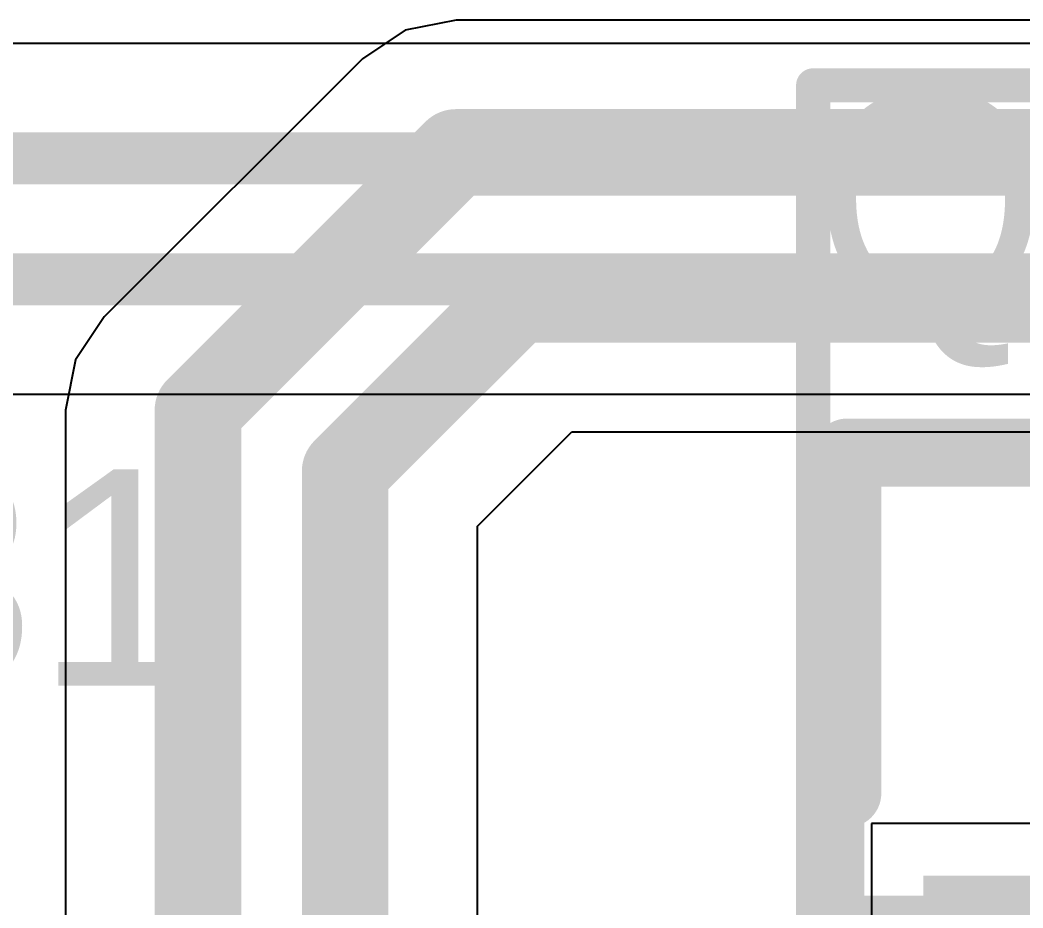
# Model space of a CAD drawing. Header units: inches. Extents: x -13 to 356, y -4 to 120.
# Drawn here: x 3.477 to 6.419, y 14.492 to 17.098 of the extents above; entities that cross this region are included whole.
import ezdxf

# ---------------------------------------------------------------- set-up
doc = ezdxf.new("R2010")
doc.units = ezdxf.units.IN
for name, color, linetype in [('Bottom Layer', 5, 'Continuous'), ('GND', 16, 'Continuous'), ('Mechanical 13', 56, 'Continuous'), ('Mechanical 15', 56, 'Continuous'), ('Top Layer', 1, 'Continuous'), ('Top Overlay', 2, 'Continuous'), ('Top Solder', 216, 'Continuous')]:
    doc.layers.add(name, color=color, linetype=linetype)
doc.styles.add('Arial', font='', dxfattribs={"height": 0.2})
doc.styles.get('Arial').set_extended_font_data('Arial')

# ---------------------------------------------------------------- blocks, each defined once
blk = doc.blocks.new('SOT23_3L_21')
at = {"layer": 'Top Solder'}
blk.add_hatch(color=216, dxfattribs=at).paths.add_polyline_path([(-0.62340109, -1.74460027), (-1.27660019, -1.74460027), (-1.27660019, -0.5413997299999999), (-0.6234010899999999, -0.5413997300000001)])
at = {"layer": 'Mechanical 13'}
for points in [[(-1.49999954, 0.65000124, 0.0999998, 0.0999998, 0), (1.49999954, 0.65000124, 0.0999998, 0.0999998, 0)], [(-1.49999954, -0.65000124, 0.0999998, 0.0999998, 0), (-1.49999954, 0.65000124, 0.0999998, 0.0999998, 0)], [(-1.49999954, -0.65000124, 0.0999998, 0.0999998, 0), (1.49999954, -0.65000124, 0.0999998, 0.0999998, 0)]]:
    blk.add_lwpolyline(points, format="xyseb", dxfattribs=at)
for points in [[(-1.52499822, 0.65000124, 0.0499999, 0.0499999, 1), (-1.47500086, 0.65000124, 0.0499999, 0.0499999, 1)], [(-1.52499822, 0.65000124, 0.0499999, 0.0499999, 1), (-1.47500086, 0.65000124, 0.0499999, 0.0499999, 1)], [(-1.52499822, -0.65000124, 0.0499999, 0.0499999, 1), (-1.47500086, -0.65000124, 0.0499999, 0.0499999, 1)], [(-1.52499822, -0.65000124, 0.0499999, 0.0499999, 1), (-1.47500086, -0.65000124, 0.0499999, 0.0499999, 1)]]:
    blk.add_lwpolyline(points, format="xyseb", close=True, dxfattribs=at)
at = {"layer": 'Mechanical 15'}
for points in [[(-1.60000188, 1.778, 0.0999998, 0.0999998, 0), (1.59999934, 1.778, 0.0999998, 0.0999998, 0)], [(-1.60000188, -1.778, 0.0999998, 0.0999998, 0), (-1.60000188, 1.778, 0.0999998, 0.0999998, 0)]]:
    blk.add_lwpolyline(points, format="xyseb", dxfattribs=at)
blk.add_lwpolyline([(-1.62500056, 1.778, 0.0499999, 0.0499999, 1), (-1.5750032, 1.778, 0.0499999, 0.0499999, 1)], format="xyseb", close=True, dxfattribs=at)
blk.add_lwpolyline([(-1.62500056, 1.778, 0.0499999, 0.0499999, 1), (-1.5750032, 1.778, 0.0499999, 0.0499999, 1)], format="xyseb", close=True, dxfattribs=at)
at = {"layer": 'Top Overlay'}
for points in [[(-1.49999954, -0.30000194, 0.1999996, 0.1999996, 0), (-1.49999954, 0.6999985999999999, 0.1999996, 0.1999996, 0)], [(-1.49999954, 0.6999985999999999, 0.1999996, 0.1999996, 0), (-0.7000011399999999, 0.6999985999999999, 0.1999996, 0.1999996, 0)]]:
    blk.add_lwpolyline(points, format="xyseb", dxfattribs=at)
for points in [[(-1.54999944, 0.6999985999999999, 0.0999998, 0.0999998, 1), (-1.44999964, 0.6999985999999999, 0.0999998, 0.0999998, 1)], [(-1.54999944, 0.6999985999999999, 0.0999998, 0.0999998, 1), (-1.44999964, 0.6999985999999999, 0.0999998, 0.0999998, 1)], [(-1.54999944, -0.30000194, 0.0999998, 0.0999998, 1), (-1.44999964, -0.30000194, 0.0999998, 0.0999998, 1)]]:
    blk.add_lwpolyline(points, format="xyseb", close=True, dxfattribs=at)

msp = doc.modelspace()

# ---------------------------------------------------------------- linework, layer by layer
at = {"layer": 'Bottom Layer'}
for p, q in [((4.7557817, 17.09836814), (4.60712312, 17.06879746)), ((6.84048416, 17.09836814), (4.7557817, 17.09836814)), ((4.60712312, 17.06879746), (4.481095939999999, 16.98458884)), ((4.481095939999999, 16.98458884), (3.72403116, 16.22752406)), ((3.72403116, 16.22752406), (3.63982254, 16.10149688)), ((3.63982254, 16.10149688), (3.61025186, 15.9528383)), ((3.61025186, 15.9528383), (3.61025186, 8.773848339999999)), ((4.818981979999999, 15.6130752), (5.0955448, 15.88963802)), ((5.0955448, 15.88963802), (10.10591578, 15.88963802)), ((4.818981979999999, 9.152232139999999), (4.818981979999999, 15.6130752))]:
    msp.add_line(p, q, dxfattribs=at)
for points in [[(3.99871692, 15.9528383, 0.254, 0.254, 0), (4.7557817, 16.70990308, 0.254, 0.254, 0)], [(4.7557817, 16.70990308, 0.254, 0.254, 0), (10.38073108, 16.70990308, 0.254, 0.254, 0)], [(4.43051692, 15.77398166, 0.254, 0.254, 0), (4.93463834, 16.27810308, 0.254, 0.254, 0)], [(4.93463834, 16.27810308, 0.254, 0.254, 0), (10.38073108, 16.27810308, 0.254, 0.254, 0)], [(3.99871692, 8.773848339999999, 0.254, 0.254, 0), (3.99871692, 15.9528383, 0.254, 0.254, 0)], [(4.43051692, 8.95270498, 0.254, 0.254, 0), (4.43051692, 15.77398166, 0.254, 0.254, 0)]]:
    msp.add_lwpolyline(points, format="xyseb", dxfattribs=at)
for points in [[(4.6922817, 16.70990308, 0.127, 0.127, 1), (4.819281699999999, 16.70990308, 0.127, 0.127, 1)], [(4.6922817, 16.70990308, 0.127, 0.127, 1), (4.819281699999999, 16.70990308, 0.127, 0.127, 1)], [(4.87113834, 16.27810308, 0.127, 0.127, 1), (4.99813834, 16.27810308, 0.127, 0.127, 1)], [(4.87113834, 16.27810308, 0.127, 0.127, 1), (4.99813834, 16.27810308, 0.127, 0.127, 1)], [(3.93521692, 15.9528383, 0.127, 0.127, 1), (4.06221692, 15.9528383, 0.127, 0.127, 1)], [(3.93521692, 15.9528383, 0.127, 0.127, 1), (4.06221692, 15.9528383, 0.127, 0.127, 1)], [(4.367016919999999, 15.77398166, 0.127, 0.127, 1), (4.49401692, 15.77398166, 0.127, 0.127, 1)], [(4.367016919999999, 15.77398166, 0.127, 0.127, 1), (4.49401692, 15.77398166, 0.127, 0.127, 1)]]:
    msp.add_lwpolyline(points, format="xyseb", close=True, dxfattribs=at)
at = {"layer": 'GND'}
for p, q in [((6.84584356, 17.02949604), (0.3099384199999999, 17.02949604)), ((0.4970119599999999, 16.00055728), (9.2413963, 16.00055728))]:
    msp.add_line(p, q, dxfattribs=at)
for points in [[(0.1704848, 16.69282666, 0.1524, 0.1524, 0), (9.08360388, 16.69282666, 0.1524, 0.1524, 0)], [(0.01767332, 16.33722666, 0.1524, 0.1524, 0), (9.2413963, 16.33722666, 0.1524, 0.1524, 0)]]:
    msp.add_lwpolyline(points, format="xyseb", dxfattribs=at)
at = {"layer": 'Top Layer'}
for p, q in [((6.932442319999999, 14.73973176), (5.974445759999999, 14.73973176)), ((5.974445759999999, 14.73973176), (5.974445759999999, 14.01919218))]:
    msp.add_line(p, q, dxfattribs=at)

# ---------------------------------------------------------------- block references
msp.add_blockref('SOT23_3L_21', (7.40344468, 15.12873276))

# ---------------------------------------------------------------- texts
at = {"layer": 'Top Overlay', "style": 'Arial'}
for s, p in [('Q2', (5.803442799999999, 16.25373178)), ('C31', (2.388235, 15.14477032))]:
    msp.add_text(s, height=0.635, dxfattribs=at).set_placement(p)

doc.saveas('drawing.dxf')
